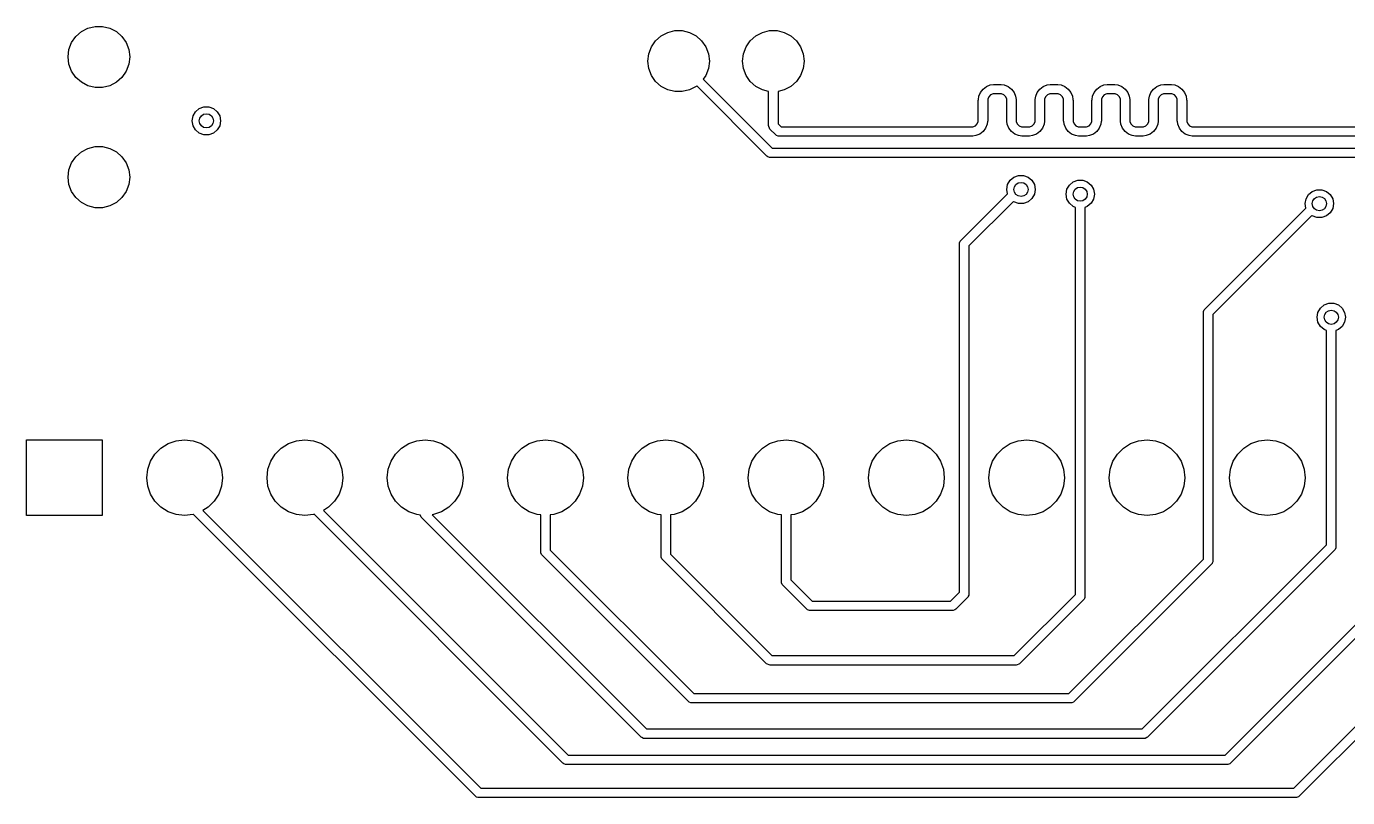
# Model space of a CAD drawing. Extents: x 0 to 530, y -238 to 0.
# Drawn here: x 280.81 to 308.7, y -168.76 to -152.46 of the extents above; entities that cross this region are included whole.
import ezdxf

# ---------------------------------------------------------------- set-up
doc = ezdxf.new("R2010")
doc.units = 0
doc.layers.add('BLACK', color=7, linetype='CONTINUOUS')

msp = doc.modelspace()

# ---------------------------------------------------------------- linework, layer by layer
at = {"layer": 'BLACK', "linetype": 'CONTINUOUS'}
for p, q in [((281.853468, -152.67897), (281.970758, -152.57506)), ((281.970758, -152.57506), (282.109507, -152.502239)), ((282.109507, -152.502239), (282.261651, -152.464739)), ((282.261651, -152.464739), (282.418349, -152.464739)), ((282.418349, -152.464739), (282.570493, -152.502239)), ((282.570493, -152.502239), (282.709242, -152.57506)), ((282.709242, -152.57506), (282.826532, -152.67897)), ((294.349507, -152.590639), (294.501651, -152.553139)), ((294.501651, -152.553139), (294.658349, -152.553139)), ((294.658349, -152.553139), (294.810493, -152.590639)), ((296.349507, -152.590639), (296.501651, -152.553139)), ((296.501651, -152.553139), (296.658349, -152.553139)), ((296.658349, -152.553139), (296.810493, -152.590639)), ((281.708888, -152.954445), (281.764454, -152.80793)), ((281.764454, -152.80793), (281.853468, -152.67897)), ((282.826532, -152.67897), (282.915546, -152.80793)), ((282.915546, -152.80793), (282.971112, -152.954445)), ((294.004454, -152.89633), (294.093468, -152.76737)), ((294.093468, -152.76737), (294.210758, -152.66346)), ((294.210758, -152.66346), (294.349507, -152.590639)), ((294.810493, -152.590639), (294.949242, -152.66346)), ((294.949242, -152.66346), (295.066532, -152.76737)), ((295.066532, -152.76737), (295.155546, -152.89633)), ((296.004454, -152.89633), (296.093468, -152.76737)), ((296.093468, -152.76737), (296.210758, -152.66346)), ((296.210758, -152.66346), (296.349507, -152.590639)), ((296.810493, -152.590639), (296.949242, -152.66346)), ((296.949242, -152.66346), (297.066532, -152.76737)), ((297.066532, -152.76737), (297.155546, -152.89633)), ((281.69, -153.11), (281.708888, -152.954445)), ((281.708888, -153.265555), (281.69, -153.11)), ((282.971112, -152.954445), (282.99, -153.11)), ((282.99, -153.11), (282.971112, -153.265555)), ((293.93, -153.1984), (293.948888, -153.042845)), ((293.948888, -153.042845), (294.004454, -152.89633)), ((295.155546, -152.89633), (295.211112, -153.042845)), ((295.211112, -153.042845), (295.23, -153.1984)), ((295.93, -153.1984), (295.948888, -153.042845)), ((295.948888, -153.042845), (296.004454, -152.89633)), ((297.155546, -152.89633), (297.211112, -153.042845)), ((297.211112, -153.042845), (297.23, -153.1984)), ((281.764454, -153.41207), (281.708888, -153.265555)), ((281.853468, -153.54103), (281.764454, -153.41207)), ((282.915546, -153.41207), (282.826532, -153.54103)), ((282.971112, -153.265555), (282.915546, -153.41207)), ((293.948888, -153.353955), (293.93, -153.1984)), ((294.004454, -153.50047), (293.948888, -153.353955)), ((295.211112, -153.353955), (295.155546, -153.50047)), ((295.23, -153.1984), (295.211112, -153.353955)), ((295.948888, -153.353955), (295.93, -153.1984)), ((296.004454, -153.50047), (295.948888, -153.353955)), ((297.211112, -153.353955), (297.155546, -153.50047)), ((297.23, -153.1984), (297.211112, -153.353955)), ((281.970758, -153.64494), (281.853468, -153.54103)), ((282.109507, -153.717761), (281.970758, -153.64494)), ((282.709242, -153.64494), (282.570493, -153.717761)), ((282.826532, -153.54103), (282.709242, -153.64494)), ((294.093468, -153.62943), (294.004454, -153.50047)), ((294.210758, -153.73334), (294.093468, -153.62943)), ((295.155546, -153.50047), (295.101619, -153.578597)), ((295.101619, -153.578597), (296.558022, -155.035)), ((296.093468, -153.62943), (296.004454, -153.50047)), ((296.210758, -153.73334), (296.093468, -153.62943)), ((297.066532, -153.62943), (296.949242, -153.73334)), ((297.155546, -153.50047), (297.066532, -153.62943)), ((301.077846, -153.735252), (301.159843, -153.701299)), ((301.159843, -153.701299), (301.225815, -153.69262)), ((301.225815, -153.69262), (301.228315, -153.691585)), ((301.228315, -153.691585), (301.247824, -153.689664)), ((301.247824, -153.689664), (301.367824, -153.689664)), ((301.367824, -153.689664), (301.367831, -153.689664)), ((301.367831, -153.689664), (301.367834, -153.689664)), ((301.367834, -153.689664), (301.367863, -153.689667)), ((301.367863, -153.689667), (301.387333, -153.691585)), ((301.387333, -153.691585), (301.389626, -153.692534)), ((301.389626, -153.692534), (301.455827, -153.701256)), ((301.455827, -153.701256), (301.537823, -153.735223)), ((302.277846, -153.735252), (302.359843, -153.701299)), ((302.359843, -153.701299), (302.425815, -153.69262)), ((302.425815, -153.69262), (302.428315, -153.691585)), ((302.428315, -153.691585), (302.447824, -153.689664)), ((302.447824, -153.689664), (302.567824, -153.689664)), ((302.567824, -153.689664), (302.567831, -153.689664)), ((302.567831, -153.689664), (302.567834, -153.689664)), ((302.567834, -153.689664), (302.567863, -153.689667)), ((302.567863, -153.689667), (302.587333, -153.691585)), ((302.587333, -153.691585), (302.589626, -153.692534)), ((302.589626, -153.692534), (302.655827, -153.701256)), ((302.655827, -153.701256), (302.737823, -153.735223)), ((303.477851, -153.735249), (303.559846, -153.701298)), ((303.559846, -153.701298), (303.625773, -153.692625)), ((303.625773, -153.692625), (303.628315, -153.691573)), ((303.628315, -153.691573), (303.647824, -153.689652)), ((303.647824, -153.689652), (303.767824, -153.689652)), ((303.767824, -153.689652), (303.767831, -153.689652)), ((303.767831, -153.689652), (303.767834, -153.689652)), ((303.767834, -153.689652), (303.767863, -153.689655)), ((303.767863, -153.689655), (303.787333, -153.691573)), ((303.787333, -153.691573), (303.789625, -153.692522)), ((303.789625, -153.692522), (303.855827, -153.701243)), ((303.855827, -153.701243), (303.937824, -153.73521)), ((304.677851, -153.735249), (304.759846, -153.701298)), ((304.759846, -153.701298), (304.825773, -153.692625)), ((304.825773, -153.692625), (304.828315, -153.691573)), ((304.828315, -153.691573), (304.847824, -153.689652)), ((304.847824, -153.689652), (304.967824, -153.689652)), ((304.967824, -153.689652), (304.967831, -153.689652)), ((304.967831, -153.689652), (304.967834, -153.689652)), ((304.967834, -153.689652), (304.967863, -153.689655)), ((304.967863, -153.689655), (304.987333, -153.691573)), ((304.987333, -153.691573), (304.989625, -153.692522)), ((304.989625, -153.692522), (305.055827, -153.701243)), ((305.055827, -153.701243), (305.137824, -153.73521)), ((282.261651, -153.755261), (282.109507, -153.717761)), ((282.418349, -153.755261), (282.261651, -153.755261)), ((282.570493, -153.717761), (282.418349, -153.755261)), ((294.349507, -153.806161), (294.210758, -153.73334)), ((294.501651, -153.843661), (294.349507, -153.806161)), ((294.658349, -153.843661), (294.501651, -153.843661)), ((294.810493, -153.806161), (294.658349, -153.843661)), ((294.949242, -153.73334), (294.810493, -153.806161)), ((294.962114, -153.721936), (294.949242, -153.73334)), ((296.445889, -155.205711), (294.962114, -153.721936)), ((296.349507, -153.806161), (296.210758, -153.73334)), ((296.48, -153.838324), (296.349507, -153.806161)), ((296.48, -154.562003), (296.48, -153.838324)), ((296.810493, -153.806161), (296.68, -153.838324)), ((296.68, -153.838324), (296.68, -154.520581)), ((296.949242, -153.73334), (296.810493, -153.806161)), ((300.910695, -154.007859), (300.919421, -153.941661)), ((300.919421, -153.941661), (300.953395, -153.859673)), ((300.953395, -153.859673), (301.007431, -153.789271)), ((301.007431, -153.789271), (301.077846, -153.735252)), ((301.129145, -153.950395), (301.107828, -154.001837)), ((301.168524, -153.911025), (301.129145, -153.950395)), ((301.219972, -153.889721), (301.168524, -153.911025)), ((301.247814, -153.889724), (301.219972, -153.889721)), ((301.247816, -153.889663), (301.247814, -153.889664)), ((301.247814, -153.889664), (301.247814, -153.889724)), ((301.247824, -153.889664), (301.247816, -153.889663)), ((301.367814, -153.889664), (301.247824, -153.889664)), ((301.395664, -153.889666), (301.367814, -153.889664)), ((301.447125, -153.910984), (301.395664, -153.889666)), ((301.486512, -153.95037), (301.447125, -153.910984)), ((301.507832, -154.001829), (301.486512, -153.95037)), ((301.537823, -153.735223), (301.608236, -153.789252)), ((301.608236, -153.789252), (301.662268, -153.859662)), ((301.662268, -153.859662), (301.69624, -153.941657)), ((301.69624, -153.941657), (301.70497, -154.007903)), ((302.110695, -154.007859), (302.119421, -153.941661)), ((302.119421, -153.941661), (302.153395, -153.859673)), ((302.153395, -153.859673), (302.207431, -153.789271)), ((302.207431, -153.789271), (302.277846, -153.735252)), ((302.329145, -153.950395), (302.307828, -154.001837)), ((302.368524, -153.911025), (302.329145, -153.950395)), ((302.419972, -153.889721), (302.368524, -153.911025)), ((302.447814, -153.889724), (302.419972, -153.889721)), ((302.447816, -153.889663), (302.447814, -153.889664)), ((302.447814, -153.889664), (302.447814, -153.889724)), ((302.447824, -153.889664), (302.447816, -153.889663)), ((302.567814, -153.889664), (302.447824, -153.889664)), ((302.595664, -153.889666), (302.567814, -153.889664)), ((302.647125, -153.910984), (302.595664, -153.889666)), ((302.686512, -153.95037), (302.647125, -153.910984)), ((302.707832, -154.001829), (302.686512, -153.95037)), ((302.737823, -153.735223), (302.808236, -153.789252)), ((302.808236, -153.789252), (302.862268, -153.859662)), ((302.862268, -153.859662), (302.89624, -153.941657)), ((302.89624, -153.941657), (302.90497, -154.007903)), ((303.310696, -154.007845), (303.319425, -153.941648)), ((303.319425, -153.941648), (303.3534, -153.859663)), ((303.3534, -153.859663), (303.407437, -153.789265)), ((303.407437, -153.789265), (303.477851, -153.735249)), ((303.529147, -153.950391), (303.50783, -154.001831)), ((303.568526, -153.911023), (303.529147, -153.950391)), ((303.619973, -153.889721), (303.568526, -153.911023)), ((303.647814, -153.889724), (303.619973, -153.889721)), ((303.647816, -153.889651), (303.647814, -153.889652)), ((303.647814, -153.889652), (303.647814, -153.889724)), ((303.647824, -153.889652), (303.647816, -153.889651)), ((303.767814, -153.889652), (303.647824, -153.889652)), ((303.795666, -153.889653), (303.767814, -153.889652)), ((303.84713, -153.910972), (303.795666, -153.889653)), ((303.88652, -153.950359), (303.84713, -153.910972)), ((303.907844, -154.00182), (303.88652, -153.950359)), ((303.937824, -153.73521), (304.008238, -153.789238)), ((304.008238, -153.789238), (304.062273, -153.859647)), ((304.062273, -153.859647), (304.096248, -153.94164)), ((304.096248, -153.94164), (304.104987, -154.007932)), ((304.510696, -154.007845), (304.519425, -153.941648)), ((304.519425, -153.941648), (304.5534, -153.859663)), ((304.5534, -153.859663), (304.607437, -153.789265)), ((304.607437, -153.789265), (304.677851, -153.735249)), ((304.729147, -153.950391), (304.70783, -154.001831)), ((304.768526, -153.911023), (304.729147, -153.950391)), ((304.819973, -153.889721), (304.768526, -153.911023)), ((304.847814, -153.889724), (304.819973, -153.889721)), ((304.847816, -153.889651), (304.847814, -153.889652)), ((304.847814, -153.889652), (304.847814, -153.889724)), ((304.847824, -153.889652), (304.847816, -153.889651)), ((304.967814, -153.889652), (304.847824, -153.889652)), ((304.995666, -153.889653), (304.967814, -153.889652)), ((305.04713, -153.910972), (304.995666, -153.889653)), ((305.08652, -153.950359), (305.04713, -153.910972)), ((305.107844, -154.00182), (305.08652, -153.950359)), ((305.137824, -153.73521), (305.208238, -153.789238)), ((305.208238, -153.789238), (305.262273, -153.859647)), ((305.262273, -153.859647), (305.296248, -153.94164)), ((305.296248, -153.94164), (305.304987, -154.007932)), ((284.380187, -154.267164), (284.46, -154.200192)), ((284.46, -154.200192), (284.557906, -154.164558)), ((284.557906, -154.164558), (284.662094, -154.164558)), ((284.662094, -154.164558), (284.76, -154.200192)), ((284.76, -154.200192), (284.839813, -154.267164)), ((300.907824, -154.029649), (300.907829, -154.029604)), ((300.907825, -154.029652), (300.907824, -154.029649)), ((300.907824, -154.029664), (300.907825, -154.029652)), ((300.907824, -154.445), (300.907824, -154.029664)), ((300.907829, -154.029604), (300.909745, -154.010155)), ((300.909745, -154.010155), (300.910695, -154.007859)), ((301.107828, -154.001837), (301.107824, -154.029664)), ((301.107824, -154.029664), (301.107824, -154.445)), ((301.507824, -154.029664), (301.507835, -154.029542)), ((301.507824, -154.445), (301.507824, -154.029664)), ((301.507835, -154.029542), (301.507832, -154.001829)), ((301.70497, -154.007903), (301.705903, -154.010155)), ((301.705903, -154.010155), (301.707782, -154.029244)), ((301.707782, -154.029244), (301.707836, -154.029649)), ((301.707824, -154.029649), (301.707823, -154.029652)), ((301.707823, -154.029652), (301.707824, -154.029664)), ((301.707836, -154.029649), (301.707824, -154.029649)), ((301.707824, -154.029664), (301.707824, -154.445)), ((302.107824, -154.029649), (302.107829, -154.029604)), ((302.107825, -154.029652), (302.107824, -154.029649)), ((302.107824, -154.029664), (302.107825, -154.029652)), ((302.107824, -154.445), (302.107824, -154.029664)), ((302.107829, -154.029604), (302.109745, -154.010155)), ((302.109745, -154.010155), (302.110695, -154.007859)), ((302.307828, -154.001837), (302.307824, -154.029664)), ((302.307824, -154.029664), (302.307824, -154.445)), ((302.707824, -154.029664), (302.707835, -154.029542)), ((302.707824, -154.445), (302.707824, -154.029664)), ((302.707835, -154.029542), (302.707832, -154.001829)), ((302.90497, -154.007903), (302.905903, -154.010155)), ((302.905903, -154.010155), (302.907782, -154.029244)), ((302.907782, -154.029244), (302.907836, -154.029649)), ((302.907824, -154.029649), (302.907823, -154.029652)), ((302.907823, -154.029652), (302.907824, -154.029664)), ((302.907836, -154.029649), (302.907824, -154.029649)), ((302.907824, -154.029664), (302.907824, -154.445)), ((303.307824, -154.029632), (303.307831, -154.029573)), ((303.307825, -154.029637), (303.307824, -154.029632)), ((303.307824, -154.029652), (303.307825, -154.029637)), ((303.307824, -154.445), (303.307824, -154.029652)), ((303.307831, -154.029573), (303.309745, -154.010143)), ((303.309745, -154.010143), (303.310696, -154.007845)), ((303.50783, -154.001831), (303.507824, -154.029649)), ((303.507824, -154.029649), (303.507824, -154.029652)), ((303.507824, -154.029652), (303.507824, -154.445)), ((303.907824, -154.029652), (303.907847, -154.029408)), ((303.907824, -154.445), (303.907824, -154.029652)), ((303.907847, -154.029408), (303.907844, -154.00182)), ((304.104987, -154.007932), (304.105903, -154.010143)), ((304.105903, -154.010143), (304.107745, -154.028853)), ((304.107745, -154.028853), (304.107848, -154.029632)), ((304.107824, -154.029632), (304.107822, -154.029637)), ((304.107822, -154.029637), (304.107824, -154.029652)), ((304.107848, -154.029632), (304.107824, -154.029632)), ((304.107824, -154.029652), (304.107824, -154.445)), ((304.507824, -154.029632), (304.507831, -154.029573)), ((304.507825, -154.029637), (304.507824, -154.029632)), ((304.507824, -154.029652), (304.507825, -154.029637)), ((304.507824, -154.445), (304.507824, -154.029652)), ((304.507831, -154.029573), (304.509745, -154.010143)), ((304.509745, -154.010143), (304.510696, -154.007845)), ((304.70783, -154.001831), (304.707824, -154.029649)), ((304.707824, -154.029649), (304.707824, -154.029652)), ((304.707824, -154.029652), (304.707824, -154.445)), ((305.107824, -154.029652), (305.107847, -154.029408)), ((305.107824, -154.445), (305.107824, -154.029652)), ((305.107847, -154.029408), (305.107844, -154.00182)), ((305.304987, -154.007932), (305.305903, -154.010143)), ((305.305903, -154.010143), (305.307745, -154.028853)), ((305.307745, -154.028853), (305.307848, -154.029632)), ((305.307824, -154.029632), (305.307822, -154.029637)), ((305.307822, -154.029637), (305.307824, -154.029652)), ((305.307848, -154.029632), (305.307824, -154.029632)), ((305.307824, -154.029652), (305.307824, -154.445)), ((284.31, -154.46), (284.328092, -154.357394)), ((284.328092, -154.562606), (284.31, -154.46)), ((284.328092, -154.357394), (284.380187, -154.267164)), ((284.839813, -154.267164), (284.891908, -154.357394)), ((284.891908, -154.357394), (284.91, -154.46)), ((284.91, -154.46), (284.891908, -154.562606)), ((296.68, -154.520581), (296.744419, -154.585)), ((300.847125, -154.563701), (300.886509, -154.524313)), ((300.886509, -154.524313), (300.907824, -154.472851)), ((300.907824, -154.472851), (300.907824, -154.445)), ((301.096239, -154.532999), (301.062275, -154.615002)), ((301.104954, -154.466799), (301.096239, -154.532999)), ((301.105903, -154.464509), (301.104954, -154.466799)), ((301.107824, -154.445), (301.105903, -154.464509)), ((301.507895, -154.445722), (301.5078, -154.445)), ((301.5078, -154.445), (301.507824, -154.445)), ((301.509745, -154.464509), (301.507895, -154.445722)), ((301.510659, -154.466716), (301.509745, -154.464509)), ((301.519387, -154.533004), (301.510659, -154.466716)), ((301.553357, -154.61501), (301.519387, -154.533004)), ((301.707824, -154.445), (301.7078, -154.445243)), ((301.7078, -154.445243), (301.7078, -154.47285)), ((301.7078, -154.47285), (301.729117, -154.524308)), ((301.729117, -154.524308), (301.768504, -154.563691)), ((302.047125, -154.563701), (302.086509, -154.524313)), ((302.086509, -154.524313), (302.107824, -154.472851)), ((302.107824, -154.472851), (302.107824, -154.445)), ((302.296239, -154.532999), (302.262275, -154.615002)), ((302.304954, -154.466799), (302.296239, -154.532999)), ((302.305903, -154.464509), (302.304954, -154.466799)), ((302.307824, -154.445), (302.305903, -154.464509)), ((302.707895, -154.445722), (302.7078, -154.445)), ((302.7078, -154.445), (302.707824, -154.445)), ((302.709745, -154.464509), (302.707895, -154.445722)), ((302.710659, -154.466716), (302.709745, -154.464509)), ((302.719387, -154.533004), (302.710659, -154.466716)), ((302.753357, -154.61501), (302.719387, -154.533004)), ((302.907824, -154.445), (302.9078, -154.445243)), ((302.9078, -154.445243), (302.9078, -154.47285)), ((302.9078, -154.47285), (302.929117, -154.524308)), ((302.929117, -154.524308), (302.968504, -154.563691)), ((303.247125, -154.563701), (303.286509, -154.524313)), ((303.286509, -154.524313), (303.307824, -154.472851)), ((303.307824, -154.472851), (303.307824, -154.445)), ((303.496239, -154.532999), (303.462275, -154.615002)), ((303.504954, -154.466799), (303.496239, -154.532999)), ((303.505903, -154.464509), (303.504954, -154.466799)), ((303.507824, -154.445), (303.505903, -154.464509)), ((303.907895, -154.445722), (303.9078, -154.445)), ((303.9078, -154.445), (303.907824, -154.445)), ((303.909745, -154.464509), (303.907895, -154.445722)), ((303.910659, -154.466716), (303.909745, -154.464509)), ((303.919387, -154.533004), (303.910659, -154.466716)), ((303.953357, -154.61501), (303.919387, -154.533004)), ((304.107824, -154.445), (304.1078, -154.445243)), ((304.1078, -154.445243), (304.1078, -154.47285)), ((304.1078, -154.47285), (304.129117, -154.524308)), ((304.129117, -154.524308), (304.168504, -154.563691)), ((304.447125, -154.563701), (304.486509, -154.524313)), ((304.486509, -154.524313), (304.507824, -154.472851)), ((304.507824, -154.472851), (304.507824, -154.445)), ((304.696239, -154.532999), (304.662275, -154.615002)), ((304.704954, -154.466799), (304.696239, -154.532999)), ((304.705903, -154.464509), (304.704954, -154.466799)), ((304.707824, -154.445), (304.705903, -154.464509)), ((305.107895, -154.445722), (305.1078, -154.445)), ((305.1078, -154.445), (305.107824, -154.445)), ((305.109745, -154.464509), (305.107895, -154.445722)), ((305.110659, -154.466716), (305.109745, -154.464509)), ((305.119387, -154.533004), (305.110659, -154.466716)), ((305.153357, -154.61501), (305.119387, -154.533004)), ((305.307824, -154.445), (305.3078, -154.445243)), ((305.3078, -154.445243), (305.3078, -154.47285)), ((305.3078, -154.47285), (305.329117, -154.524308)), ((305.329117, -154.524308), (305.368504, -154.563691)), ((284.380187, -154.652836), (284.328092, -154.562606)), ((284.46, -154.719808), (284.380187, -154.652836)), ((284.557906, -154.755442), (284.46, -154.719808)), ((284.662094, -154.755442), (284.557906, -154.755442)), ((284.76, -154.719808), (284.662094, -154.755442)), ((284.839813, -154.652836), (284.76, -154.719808)), ((284.891908, -154.562606), (284.839813, -154.652836)), ((296.481921, -154.581512), (296.48, -154.562003)), ((296.496853, -154.61756), (296.481921, -154.581512)), ((296.509289, -154.632714), (296.496853, -154.61756)), ((296.632286, -154.755711), (296.509289, -154.632714)), ((296.64744, -154.768147), (296.632286, -154.755711)), ((296.683488, -154.783079), (296.64744, -154.768147)), ((296.702997, -154.785), (296.683488, -154.783079)), ((300.767824, -154.785), (296.702997, -154.785)), ((296.744419, -154.585), (300.767824, -154.585)), ((300.767824, -154.585), (300.768067, -154.585023)), ((300.767831, -154.784999), (300.767824, -154.785)), ((300.767834, -154.785), (300.767831, -154.784999)), ((300.768584, -154.784925), (300.767834, -154.785024)), ((300.767834, -154.785024), (300.767834, -154.785)), ((300.768067, -154.585023), (300.795665, -154.585021)), ((300.787333, -154.783079), (300.768584, -154.784925)), ((300.789541, -154.782164), (300.787333, -154.783079)), ((300.855832, -154.773431), (300.789541, -154.782164)), ((300.795665, -154.585021), (300.847125, -154.563701)), ((300.937832, -154.739458), (300.855832, -154.773431)), ((301.008245, -154.685421), (300.937832, -154.739458)), ((301.062275, -154.615002), (301.008245, -154.685421)), ((301.607396, -154.685428), (301.553357, -154.61501)), ((301.67782, -154.73946), (301.607396, -154.685428)), ((301.759829, -154.773422), (301.67782, -154.73946)), ((301.826026, -154.78213), (301.759829, -154.773422)), ((301.768504, -154.563691), (301.819964, -154.585003)), ((301.819964, -154.585003), (301.847814, -154.585)), ((301.828315, -154.783079), (301.826026, -154.78213)), ((301.847824, -154.785), (301.828315, -154.783079)), ((301.847814, -154.585), (301.847816, -154.585)), ((301.847816, -154.585), (301.847824, -154.585)), ((301.847824, -154.585), (301.967824, -154.585)), ((301.847834, -154.785), (301.847824, -154.785)), ((301.967824, -154.785), (301.847834, -154.785)), ((301.967824, -154.585), (301.968067, -154.585023)), ((301.967831, -154.784999), (301.967824, -154.785)), ((301.967834, -154.785), (301.967831, -154.784999)), ((301.968584, -154.784925), (301.967834, -154.785024)), ((301.967834, -154.785024), (301.967834, -154.785)), ((301.968067, -154.585023), (301.995665, -154.585021)), ((301.987333, -154.783079), (301.968584, -154.784925)), ((301.989541, -154.782164), (301.987333, -154.783079)), ((302.055832, -154.773431), (301.989541, -154.782164)), ((301.995665, -154.585021), (302.047125, -154.563701)), ((302.137832, -154.739458), (302.055832, -154.773431)), ((302.208245, -154.685421), (302.137832, -154.739458)), ((302.262275, -154.615002), (302.208245, -154.685421)), ((302.807396, -154.685428), (302.753357, -154.61501)), ((302.87782, -154.73946), (302.807396, -154.685428)), ((302.959829, -154.773422), (302.87782, -154.73946)), ((303.026026, -154.78213), (302.959829, -154.773422)), ((302.968504, -154.563691), (303.019964, -154.585003)), ((303.019964, -154.585003), (303.047814, -154.585)), ((303.028315, -154.783079), (303.026026, -154.78213)), ((303.047824, -154.785), (303.028315, -154.783079)), ((303.047814, -154.585), (303.047816, -154.585)), ((303.047816, -154.585), (303.047824, -154.585)), ((303.047824, -154.585), (303.167824, -154.585)), ((303.047834, -154.785), (303.047824, -154.785)), ((303.167824, -154.785), (303.047834, -154.785)), ((303.167824, -154.585), (303.168067, -154.585023)), ((303.167831, -154.784999), (303.167824, -154.785)), ((303.167834, -154.785), (303.167831, -154.784999)), ((303.168584, -154.784925), (303.167834, -154.785024)), ((303.167834, -154.785024), (303.167834, -154.785)), ((303.168067, -154.585023), (303.195665, -154.585021)), ((303.187333, -154.783079), (303.168584, -154.784925)), ((303.189541, -154.782164), (303.187333, -154.783079)), ((303.255832, -154.773431), (303.189541, -154.782164)), ((303.195665, -154.585021), (303.247125, -154.563701)), ((303.337832, -154.739458), (303.255832, -154.773431)), ((303.408245, -154.685421), (303.337832, -154.739458)), ((303.462275, -154.615002), (303.408245, -154.685421)), ((304.007396, -154.685428), (303.953357, -154.61501)), ((304.07782, -154.73946), (304.007396, -154.685428)), ((304.159829, -154.773422), (304.07782, -154.73946)), ((304.226026, -154.78213), (304.159829, -154.773422)), ((304.168504, -154.563691), (304.219964, -154.585003)), ((304.219964, -154.585003), (304.247814, -154.585)), ((304.228315, -154.783079), (304.226026, -154.78213)), ((304.247824, -154.785), (304.228315, -154.783079)), ((304.247814, -154.585), (304.247816, -154.585)), ((304.247816, -154.585), (304.247824, -154.585)), ((304.247824, -154.585), (304.367824, -154.585)), ((304.247834, -154.785), (304.247824, -154.785)), ((304.367824, -154.785), (304.247834, -154.785)), ((304.367824, -154.585), (304.368067, -154.585023)), ((304.367831, -154.784999), (304.367824, -154.785)), ((304.367834, -154.785), (304.367831, -154.784999)), ((304.368584, -154.784925), (304.367834, -154.785024)), ((304.367834, -154.785024), (304.367834, -154.785)), ((304.368067, -154.585023), (304.395665, -154.585021)), ((304.387333, -154.783079), (304.368584, -154.784925)), ((304.389541, -154.782164), (304.387333, -154.783079)), ((304.455832, -154.773431), (304.389541, -154.782164)), ((304.395665, -154.585021), (304.447125, -154.563701)), ((304.537832, -154.739458), (304.455832, -154.773431)), ((304.608245, -154.685421), (304.537832, -154.739458)), ((304.662275, -154.615002), (304.608245, -154.685421)), ((305.207396, -154.685428), (305.153357, -154.61501)), ((305.27782, -154.73946), (305.207396, -154.685428)), ((305.359829, -154.773422), (305.27782, -154.73946)), ((305.426026, -154.78213), (305.359829, -154.773422)), ((305.368504, -154.563691), (305.419964, -154.585003)), ((305.419964, -154.585003), (305.447814, -154.585)), ((305.428315, -154.783079), (305.426026, -154.78213)), ((305.447824, -154.785), (305.428315, -154.783079)), ((305.447814, -154.585), (305.447816, -154.585)), ((305.447816, -154.585), (305.447824, -154.585)), ((305.447824, -154.585), (305.567824, -154.585)), ((305.447834, -154.785), (305.447824, -154.785)), ((305.567824, -154.785), (305.447834, -154.785)), ((305.567824, -154.585), (309.470229, -154.585)), ((309.470229, -154.785), (305.567824, -154.785)), ((281.970758, -155.11506), (282.109507, -155.042239)), ((282.109507, -155.042239), (282.261651, -155.004739)), ((282.261651, -155.004739), (282.418349, -155.004739)), ((282.418349, -155.004739), (282.570493, -155.042239)), ((282.570493, -155.042239), (282.709242, -155.11506)), ((296.558022, -155.035), (357.611778, -155.035)), ((281.708888, -155.494445), (281.764454, -155.34793)), ((281.764454, -155.34793), (281.853468, -155.21897)), ((281.853468, -155.21897), (281.970758, -155.11506)), ((282.709242, -155.11506), (282.826532, -155.21897)), ((282.826532, -155.21897), (282.915546, -155.34793)), ((282.915546, -155.34793), (282.971112, -155.494445)), ((296.461043, -155.218147), (296.445889, -155.205711)), ((296.497091, -155.233079), (296.461043, -155.218147)), ((296.5166, -155.235), (296.497091, -155.233079)), ((357.6532, -155.235), (296.5166, -155.235)), ((281.69, -155.65), (281.708888, -155.494445)), ((281.708888, -155.805555), (281.69, -155.65)), ((282.971112, -155.494445), (282.99, -155.65)), ((282.99, -155.65), (282.971112, -155.805555)), ((301.580187, -155.717164), (301.66, -155.650192)), ((301.66, -155.650192), (301.757906, -155.614558)), ((301.757906, -155.614558), (301.862094, -155.614558)), ((301.862094, -155.614558), (301.96, -155.650192)), ((301.96, -155.650192), (302.039813, -155.717164)), ((281.764454, -155.95207), (281.708888, -155.805555)), ((282.971112, -155.805555), (282.915546, -155.95207)), ((301.51, -155.91), (301.528092, -155.807394)), ((301.526275, -156.002302), (301.51, -155.91)), ((301.528092, -155.807394), (301.580187, -155.717164)), ((302.039813, -155.717164), (302.091908, -155.807394)), ((302.091908, -155.807394), (302.11, -155.91)), ((302.11, -155.91), (302.091908, -156.012606)), ((302.76, -156.01), (302.778092, -155.907394)), ((302.778092, -155.907394), (302.830187, -155.817164)), ((302.830187, -155.817164), (302.91, -155.750192)), ((302.91, -155.750192), (303.007906, -155.714558)), ((303.007906, -155.714558), (303.112094, -155.714558)), ((303.112094, -155.714558), (303.21, -155.750192)), ((303.21, -155.750192), (303.289813, -155.817164)), ((303.289813, -155.817164), (303.341908, -155.907394)), ((303.341908, -155.907394), (303.36, -156.01)), ((307.96, -155.950192), (308.057906, -155.914558)), ((308.057906, -155.914558), (308.162094, -155.914558)), ((308.162094, -155.914558), (308.26, -155.950192)), ((281.853468, -156.08103), (281.764454, -155.95207)), ((281.970758, -156.18494), (281.853468, -156.08103)), ((282.109507, -156.257761), (281.970758, -156.18494)), ((282.709242, -156.18494), (282.570493, -156.257761)), ((282.826532, -156.08103), (282.709242, -156.18494)), ((282.915546, -155.95207), (282.826532, -156.08103)), ((300.539289, -156.989289), (301.526275, -156.002302)), ((301.650002, -156.161419), (300.71, -157.101422)), ((301.66, -156.169808), (301.650002, -156.161419)), ((301.757906, -156.205442), (301.66, -156.169808)), ((301.862094, -156.205442), (301.757906, -156.205442)), ((301.96, -156.169808), (301.862094, -156.205442)), ((302.039813, -156.102836), (301.96, -156.169808)), ((302.091908, -156.012606), (302.039813, -156.102836)), ((302.778092, -156.112606), (302.76, -156.01)), ((302.830187, -156.202836), (302.778092, -156.112606)), ((302.91, -156.269808), (302.830187, -156.202836)), ((303.289813, -156.202836), (303.21, -156.269808)), ((303.341908, -156.112606), (303.289813, -156.202836)), ((303.36, -156.01), (303.341908, -156.112606)), ((307.81, -156.21), (307.828092, -156.107394)), ((307.826275, -156.302302), (307.81, -156.21)), ((307.828092, -156.107394), (307.880187, -156.017164)), ((307.880187, -156.017164), (307.96, -155.950192)), ((308.26, -155.950192), (308.339813, -156.017164)), ((308.339813, -156.017164), (308.391908, -156.107394)), ((308.391908, -156.107394), (308.41, -156.21)), ((308.41, -156.21), (308.391908, -156.312606)), ((282.261651, -156.295261), (282.109507, -156.257761)), ((282.418349, -156.295261), (282.261651, -156.295261)), ((282.570493, -156.257761), (282.418349, -156.295261)), ((302.96, -156.288006), (302.91, -156.269808)), ((302.96, -164.468578), (302.96, -156.288006)), ((303.21, -156.269808), (303.16, -156.288006)), ((303.16, -156.288006), (303.16, -164.51)), ((305.689289, -158.439289), (307.826275, -156.302302)), ((307.950002, -156.461419), (305.86, -158.551422)), ((307.96, -156.469808), (307.950002, -156.461419)), ((308.057906, -156.505442), (307.96, -156.469808)), ((308.26, -156.469808), (308.162094, -156.505442)), ((308.339813, -156.402836), (308.26, -156.469808)), ((308.391908, -156.312606), (308.339813, -156.402836)), ((308.162094, -156.505442), (308.057906, -156.505442)), ((300.51, -157.06), (300.511921, -157.040491)), ((300.511921, -157.040491), (300.526853, -157.004443)), ((300.526853, -157.004443), (300.539289, -156.989289)), ((300.51, -164.418578), (300.51, -157.06)), ((300.71, -157.101422), (300.71, -164.46)), ((305.676853, -158.454443), (305.689289, -158.439289)), ((308.078092, -158.507394), (308.130187, -158.417164)), ((308.130187, -158.417164), (308.21, -158.350192)), ((308.21, -158.350192), (308.307906, -158.314558)), ((308.307906, -158.314558), (308.412094, -158.314558)), ((308.412094, -158.314558), (308.51, -158.350192)), ((308.51, -158.350192), (308.589813, -158.417164)), ((308.589813, -158.417164), (308.641908, -158.507394)), ((305.66, -158.51), (305.661921, -158.490491)), ((305.66, -163.718578), (305.66, -158.51)), ((305.661921, -158.490491), (305.676853, -158.454443)), ((305.86, -158.551422), (305.86, -163.76)), ((308.06, -158.61), (308.078092, -158.507394)), ((308.078092, -158.712606), (308.06, -158.61)), ((308.130187, -158.802836), (308.078092, -158.712606)), ((308.641908, -158.712606), (308.589813, -158.802836)), ((308.641908, -158.507394), (308.66, -158.61)), ((308.66, -158.61), (308.641908, -158.712606)), ((308.21, -158.869808), (308.130187, -158.802836)), ((308.26, -158.888006), (308.21, -158.869808)), ((308.26, -163.418578), (308.26, -158.888006)), ((308.51, -158.869808), (308.46, -158.888006)), ((308.46, -158.888006), (308.46, -163.46)), ((308.589813, -158.802836), (308.51, -158.869808)), ((280.81, -162.8), (280.81, -161.2)), ((280.81, -161.2), (282.41, -161.2)), ((282.41, -161.2), (282.41, -162.8)), ((283.802893, -161.279225), (283.971983, -161.220058)), ((283.971983, -161.220058), (284.15, -161.2)), ((284.15, -161.2), (284.328017, -161.220058)), ((284.328017, -161.220058), (284.497107, -161.279225)), ((286.342893, -161.279225), (286.511983, -161.220058)), ((286.511983, -161.220058), (286.69, -161.2)), ((286.69, -161.2), (286.868017, -161.220058)), ((286.868017, -161.220058), (287.037107, -161.279225)), ((288.882893, -161.279225), (289.051983, -161.220058)), ((289.051983, -161.220058), (289.23, -161.2)), ((289.23, -161.2), (289.408017, -161.220058)), ((289.408017, -161.220058), (289.577107, -161.279225)), ((291.422893, -161.279225), (291.591983, -161.220058)), ((291.591983, -161.220058), (291.77, -161.2)), ((291.77, -161.2), (291.948017, -161.220058)), ((291.948017, -161.220058), (292.117107, -161.279225)), ((293.962893, -161.279225), (294.131983, -161.220058)), ((294.131983, -161.220058), (294.31, -161.2)), ((294.31, -161.2), (294.488017, -161.220058)), ((294.488017, -161.220058), (294.657107, -161.279225)), ((296.502893, -161.279225), (296.671983, -161.220058)), ((296.671983, -161.220058), (296.85, -161.2)), ((296.85, -161.2), (297.028017, -161.220058)), ((297.028017, -161.220058), (297.197107, -161.279225)), ((299.042893, -161.279225), (299.211983, -161.220058)), ((299.211983, -161.220058), (299.39, -161.2)), ((299.39, -161.2), (299.568017, -161.220058)), ((299.568017, -161.220058), (299.737107, -161.279225)), ((301.582893, -161.279225), (301.751983, -161.220058)), ((301.751983, -161.220058), (301.93, -161.2)), ((301.93, -161.2), (302.108017, -161.220058)), ((302.108017, -161.220058), (302.277107, -161.279225)), ((304.122893, -161.279225), (304.291983, -161.220058)), ((304.291983, -161.220058), (304.47, -161.2)), ((304.47, -161.2), (304.648017, -161.220058)), ((304.648017, -161.220058), (304.817107, -161.279225)), ((306.662893, -161.279225), (306.831983, -161.220058)), ((306.831983, -161.220058), (307.01, -161.2)), ((307.01, -161.2), (307.188017, -161.220058)), ((307.188017, -161.220058), (307.357107, -161.279225)), ((283.429225, -161.652893), (283.524535, -161.501208)), ((283.524535, -161.501208), (283.651208, -161.374535)), ((283.651208, -161.374535), (283.802893, -161.279225)), ((284.497107, -161.279225), (284.648792, -161.374535)), ((284.648792, -161.374535), (284.775465, -161.501208)), ((284.775465, -161.501208), (284.870775, -161.652893)), ((285.969225, -161.652893), (286.064535, -161.501208)), ((286.064535, -161.501208), (286.191208, -161.374535)), ((286.191208, -161.374535), (286.342893, -161.279225)), ((287.037107, -161.279225), (287.188792, -161.374535)), ((287.188792, -161.374535), (287.315465, -161.501208)), ((287.315465, -161.501208), (287.410775, -161.652893)), ((288.509225, -161.652893), (288.604535, -161.501208)), ((288.604535, -161.501208), (288.731208, -161.374535)), ((288.731208, -161.374535), (288.882893, -161.279225)), ((289.577107, -161.279225), (289.728792, -161.374535)), ((289.728792, -161.374535), (289.855465, -161.501208)), ((289.855465, -161.501208), (289.950775, -161.652893)), ((291.049225, -161.652893), (291.144535, -161.501208)), ((291.144535, -161.501208), (291.271208, -161.374535)), ((291.271208, -161.374535), (291.422893, -161.279225)), ((292.117107, -161.279225), (292.268792, -161.374535)), ((292.268792, -161.374535), (292.395465, -161.501208)), ((292.395465, -161.501208), (292.490775, -161.652893)), ((293.589225, -161.652893), (293.684535, -161.501208)), ((293.684535, -161.501208), (293.811208, -161.374535)), ((293.811208, -161.374535), (293.962893, -161.279225)), ((294.657107, -161.279225), (294.808792, -161.374535)), ((294.808792, -161.374535), (294.935465, -161.501208)), ((294.935465, -161.501208), (295.030775, -161.652893)), ((296.129225, -161.652893), (296.224535, -161.501208)), ((296.224535, -161.501208), (296.351208, -161.374535)), ((296.351208, -161.374535), (296.502893, -161.279225)), ((297.197107, -161.279225), (297.348792, -161.374535)), ((297.348792, -161.374535), (297.475465, -161.501208)), ((297.475465, -161.501208), (297.570775, -161.652893)), ((298.669225, -161.652893), (298.764535, -161.501208)), ((298.764535, -161.501208), (298.891208, -161.374535)), ((298.891208, -161.374535), (299.042893, -161.279225)), ((299.737107, -161.279225), (299.888792, -161.374535)), ((299.888792, -161.374535), (300.015465, -161.501208)), ((300.015465, -161.501208), (300.110775, -161.652893)), ((301.209225, -161.652893), (301.304535, -161.501208)), ((301.304535, -161.501208), (301.431208, -161.374535)), ((301.431208, -161.374535), (301.582893, -161.279225)), ((302.277107, -161.279225), (302.428792, -161.374535)), ((302.428792, -161.374535), (302.555465, -161.501208)), ((302.555465, -161.501208), (302.650775, -161.652893)), ((303.749225, -161.652893), (303.844535, -161.501208)), ((303.844535, -161.501208), (303.971208, -161.374535)), ((303.971208, -161.374535), (304.122893, -161.279225)), ((304.817107, -161.279225), (304.968792, -161.374535)), ((304.968792, -161.374535), (305.095465, -161.501208)), ((305.095465, -161.501208), (305.190775, -161.652893)), ((306.289225, -161.652893), (306.384535, -161.501208)), ((306.384535, -161.501208), (306.511208, -161.374535)), ((306.511208, -161.374535), (306.662893, -161.279225)), ((307.357107, -161.279225), (307.508792, -161.374535)), ((307.508792, -161.374535), (307.635465, -161.501208)), ((307.635465, -161.501208), (307.730775, -161.652893)), ((283.370058, -161.821983), (283.429225, -161.652893)), ((284.870775, -161.652893), (284.929942, -161.821983)), ((285.910058, -161.821983), (285.969225, -161.652893)), ((287.410775, -161.652893), (287.469942, -161.821983)), ((288.450058, -161.821983), (288.509225, -161.652893)), ((289.950775, -161.652893), (290.009942, -161.821983)), ((290.990058, -161.821983), (291.049225, -161.652893)), ((292.490775, -161.652893), (292.549942, -161.821983)), ((293.530058, -161.821983), (293.589225, -161.652893)), ((295.030775, -161.652893), (295.089942, -161.821983)), ((296.070058, -161.821983), (296.129225, -161.652893)), ((297.570775, -161.652893), (297.629942, -161.821983)), ((298.610058, -161.821983), (298.669225, -161.652893)), ((300.110775, -161.652893), (300.169942, -161.821983)), ((301.150058, -161.821983), (301.209225, -161.652893)), ((302.650775, -161.652893), (302.709942, -161.821983)), ((303.690058, -161.821983), (303.749225, -161.652893)), ((305.190775, -161.652893), (305.249942, -161.821983)), ((306.230058, -161.821983), (306.289225, -161.652893)), ((307.730775, -161.652893), (307.789942, -161.821983)), ((283.35, -162), (283.370058, -161.821983)), ((283.370058, -162.178017), (283.35, -162)), ((284.929942, -161.821983), (284.95, -162)), ((284.95, -162), (284.929942, -162.178017)), ((285.89, -162), (285.910058, -161.821983)), ((285.910058, -162.178017), (285.89, -162)), ((287.469942, -161.821983), (287.49, -162)), ((287.49, -162), (287.469942, -162.178017)), ((288.43, -162), (288.450058, -161.821983)), ((288.450058, -162.178017), (288.43, -162)), ((290.009942, -161.821983), (290.03, -162)), ((290.03, -162), (290.009942, -162.178017)), ((290.97, -162), (290.990058, -161.821983)), ((290.990058, -162.178017), (290.97, -162)), ((292.549942, -161.821983), (292.57, -162)), ((292.57, -162), (292.549942, -162.178017)), ((293.51, -162), (293.530058, -161.821983)), ((293.530058, -162.178017), (293.51, -162)), ((295.089942, -161.821983), (295.11, -162)), ((295.11, -162), (295.089942, -162.178017)), ((296.05, -162), (296.070058, -161.821983)), ((296.070058, -162.178017), (296.05, -162)), ((297.629942, -161.821983), (297.65, -162)), ((297.65, -162), (297.629942, -162.178017)), ((298.59, -162), (298.610058, -161.821983)), ((298.610058, -162.178017), (298.59, -162)), ((300.169942, -161.821983), (300.19, -162)), ((300.19, -162), (300.169942, -162.178017)), ((301.13, -162), (301.150058, -161.821983)), ((301.150058, -162.178017), (301.13, -162)), ((302.709942, -161.821983), (302.73, -162)), ((302.73, -162), (302.709942, -162.178017)), ((303.67, -162), (303.690058, -161.821983)), ((303.690058, -162.178017), (303.67, -162)), ((305.249942, -161.821983), (305.27, -162)), ((305.27, -162), (305.249942, -162.178017)), ((306.21, -162), (306.230058, -161.821983)), ((306.230058, -162.178017), (306.21, -162)), ((307.789942, -161.821983), (307.81, -162)), ((307.81, -162), (307.789942, -162.178017)), ((283.429225, -162.347107), (283.370058, -162.178017)), ((283.524535, -162.498792), (283.429225, -162.347107)), ((284.870775, -162.347107), (284.775465, -162.498792)), ((284.929942, -162.178017), (284.870775, -162.347107)), ((285.969225, -162.347107), (285.910058, -162.178017)), ((286.064535, -162.498792), (285.969225, -162.347107)), ((287.410775, -162.347107), (287.315465, -162.498792)), ((287.469942, -162.178017), (287.410775, -162.347107)), ((288.509225, -162.347107), (288.450058, -162.178017)), ((288.604535, -162.498792), (288.509225, -162.347107)), ((289.950775, -162.347107), (289.855465, -162.498792)), ((290.009942, -162.178017), (289.950775, -162.347107)), ((291.049225, -162.347107), (290.990058, -162.178017)), ((291.144535, -162.498792), (291.049225, -162.347107)), ((292.490775, -162.347107), (292.395465, -162.498792)), ((292.549942, -162.178017), (292.490775, -162.347107)), ((293.589225, -162.347107), (293.530058, -162.178017)), ((293.684535, -162.498792), (293.589225, -162.347107)), ((295.030775, -162.347107), (294.935465, -162.498792)), ((295.089942, -162.178017), (295.030775, -162.347107)), ((296.129225, -162.347107), (296.070058, -162.178017)), ((296.224535, -162.498792), (296.129225, -162.347107)), ((297.570775, -162.347107), (297.475465, -162.498792)), ((297.629942, -162.178017), (297.570775, -162.347107)), ((298.669225, -162.347107), (298.610058, -162.178017)), ((298.764535, -162.498792), (298.669225, -162.347107)), ((300.110775, -162.347107), (300.015465, -162.498792)), ((300.169942, -162.178017), (300.110775, -162.347107)), ((301.209225, -162.347107), (301.150058, -162.178017)), ((301.304535, -162.498792), (301.209225, -162.347107)), ((302.650775, -162.347107), (302.555465, -162.498792)), ((302.709942, -162.178017), (302.650775, -162.347107)), ((303.749225, -162.347107), (303.690058, -162.178017)), ((303.844535, -162.498792), (303.749225, -162.347107)), ((305.190775, -162.347107), (305.095465, -162.498792)), ((305.249942, -162.178017), (305.190775, -162.347107)), ((306.289225, -162.347107), (306.230058, -162.178017)), ((306.384535, -162.498792), (306.289225, -162.347107)), ((307.730775, -162.347107), (307.635465, -162.498792)), ((307.789942, -162.178017), (307.730775, -162.347107)), ((283.651208, -162.625465), (283.524535, -162.498792)), ((283.802893, -162.720775), (283.651208, -162.625465)), ((284.648792, -162.625465), (284.53708, -162.695658)), ((284.775465, -162.498792), (284.648792, -162.625465)), ((286.191208, -162.625465), (286.064535, -162.498792)), ((286.342893, -162.720775), (286.191208, -162.625465)), ((287.188792, -162.625465), (287.083221, -162.691799)), ((287.315465, -162.498792), (287.188792, -162.625465)), ((288.731208, -162.625465), (288.604535, -162.498792)), ((288.882893, -162.720775), (288.731208, -162.625465)), ((289.728792, -162.625465), (289.577107, -162.720775)), ((289.855465, -162.498792), (289.728792, -162.625465)), ((291.271208, -162.625465), (291.144535, -162.498792)), ((291.422893, -162.720775), (291.271208, -162.625465)), ((292.268792, -162.625465), (292.117107, -162.720775)), ((292.395465, -162.498792), (292.268792, -162.625465)), ((293.811208, -162.625465), (293.684535, -162.498792)), ((293.962893, -162.720775), (293.811208, -162.625465)), ((294.808792, -162.625465), (294.657107, -162.720775)), ((294.935465, -162.498792), (294.808792, -162.625465)), ((296.351208, -162.625465), (296.224535, -162.498792)), ((296.502893, -162.720775), (296.351208, -162.625465)), ((297.348792, -162.625465), (297.197107, -162.720775)), ((297.475465, -162.498792), (297.348792, -162.625465)), ((298.891208, -162.625465), (298.764535, -162.498792)), ((299.042893, -162.720775), (298.891208, -162.625465)), ((299.888792, -162.625465), (299.737107, -162.720775)), ((300.015465, -162.498792), (299.888792, -162.625465)), ((301.431208, -162.625465), (301.304535, -162.498792)), ((301.582893, -162.720775), (301.431208, -162.625465)), ((302.428792, -162.625465), (302.277107, -162.720775)), ((302.555465, -162.498792), (302.428792, -162.625465)), ((303.971208, -162.625465), (303.844535, -162.498792)), ((304.122893, -162.720775), (303.971208, -162.625465)), ((304.968792, -162.625465), (304.817107, -162.720775)), ((305.095465, -162.498792), (304.968792, -162.625465)), ((306.511208, -162.625465), (306.384535, -162.498792)), ((306.662893, -162.720775), (306.511208, -162.625465)), ((307.508792, -162.625465), (307.357107, -162.720775)), ((307.635465, -162.498792), (307.508792, -162.625465)), ((282.41, -162.8), (280.81, -162.8)), ((283.971983, -162.779942), (283.802893, -162.720775)), ((284.15, -162.8), (283.971983, -162.779942)), ((284.328017, -162.779942), (284.15, -162.8)), ((284.335797, -162.777219), (284.328017, -162.779942)), ((290.289289, -168.73071), (284.335797, -162.777219)), ((284.53708, -162.695658), (290.401421, -168.56)), ((286.511983, -162.779942), (286.342893, -162.720775)), ((286.69, -162.8), (286.511983, -162.779942)), ((286.868017, -162.779942), (286.69, -162.8)), ((286.883205, -162.774627), (286.868017, -162.779942)), ((292.139289, -168.030711), (286.883205, -162.774627)), ((287.083221, -162.691799), (292.251422, -167.86)), ((289.051983, -162.779942), (288.882893, -162.720775)), ((289.130869, -162.78883), (289.051983, -162.779942)), ((289.131921, -162.799509), (289.130869, -162.78883)), ((289.146853, -162.835557), (289.131921, -162.799509)), ((289.159289, -162.850711), (289.146853, -162.835557)), ((293.789289, -167.480711), (289.159289, -162.850711)), ((289.408017, -162.779942), (289.375075, -162.783653)), ((289.375075, -162.783653), (293.901422, -167.31)), ((289.577107, -162.720775), (289.408017, -162.779942)), ((291.591983, -162.779942), (291.422893, -162.720775)), ((291.67, -162.788732), (291.591983, -162.779942)), ((291.67, -163.57), (291.67, -162.788732)), ((291.948017, -162.779942), (291.87, -162.788732)), ((291.87, -162.788732), (291.87, -163.528578)), ((292.117107, -162.720775), (291.948017, -162.779942)), ((294.131983, -162.779942), (293.962893, -162.720775)), ((294.21, -162.788732), (294.131983, -162.779942)), ((294.21, -163.66), (294.21, -162.788732)), ((294.488017, -162.779942), (294.41, -162.788732)), ((294.41, -162.788732), (294.41, -163.618578)), ((294.657107, -162.720775), (294.488017, -162.779942)), ((296.671983, -162.779942), (296.502893, -162.720775)), ((296.75, -162.788732), (296.671983, -162.779942)), ((296.75, -164.2), (296.75, -162.788732)), ((297.028017, -162.779942), (296.95, -162.788732)), ((296.95, -162.788732), (296.95, -164.158578)), ((297.197107, -162.720775), (297.028017, -162.779942)), ((299.211983, -162.779942), (299.042893, -162.720775)), ((299.39, -162.8), (299.211983, -162.779942)), ((299.568017, -162.779942), (299.39, -162.8)), ((299.737107, -162.720775), (299.568017, -162.779942)), ((301.751983, -162.779942), (301.582893, -162.720775)), ((301.93, -162.8), (301.751983, -162.779942)), ((302.108017, -162.779942), (301.93, -162.8)), ((302.277107, -162.720775), (302.108017, -162.779942)), ((304.291983, -162.779942), (304.122893, -162.720775)), ((304.47, -162.8), (304.291983, -162.779942)), ((304.648017, -162.779942), (304.47, -162.8)), ((304.817107, -162.720775), (304.648017, -162.779942)), ((306.831983, -162.779942), (306.662893, -162.720775)), ((307.01, -162.8), (306.831983, -162.779942)), ((307.188017, -162.779942), (307.01, -162.8)), ((307.357107, -162.720775), (307.188017, -162.779942)), ((307.568578, -168.56), (313.26, -162.868578)), ((313.430711, -162.980711), (307.680711, -168.730711)), ((304.368578, -167.31), (308.26, -163.418578)), ((306.118578, -167.86), (310.76, -163.218578)), ((310.930711, -163.33071), (306.230711, -168.030711)), ((308.46, -163.46), (308.458079, -163.479509)), ((291.671921, -163.589509), (291.67, -163.57)), ((291.686853, -163.625557), (291.671921, -163.589509)), ((291.699289, -163.640711), (291.686853, -163.625557)), ((294.789289, -166.730711), (291.699289, -163.640711)), ((291.87, -163.528578), (294.901422, -166.56)), ((294.211921, -163.679509), (294.21, -163.66)), ((294.226853, -163.715557), (294.211921, -163.679509)), ((294.239289, -163.730711), (294.226853, -163.715557)), ((296.439289, -165.930711), (294.239289, -163.730711)), ((294.41, -163.618578), (296.551422, -165.76)), ((302.818578, -166.56), (305.66, -163.718578)), ((308.430711, -163.53071), (304.480711, -167.480711)), ((308.443148, -163.515557), (308.430711, -163.53071)), ((308.458079, -163.479509), (308.443148, -163.515557)), ((305.83071, -163.830711), (302.930711, -166.730711)), ((305.843147, -163.815558), (305.83071, -163.830711)), ((305.84752, -163.804999), (305.843147, -163.815558)), ((305.858079, -163.779509), (305.84752, -163.804999)), ((305.86, -163.76), (305.858079, -163.779509)), ((296.751921, -164.219509), (296.75, -164.2)), ((296.766853, -164.255557), (296.751921, -164.219509)), ((296.779289, -164.270711), (296.766853, -164.255557)), ((297.289289, -164.780711), (296.779289, -164.270711)), ((296.95, -164.158578), (297.401422, -164.61)), ((300.318578, -164.61), (300.51, -164.418578)), ((300.68071, -164.530711), (300.430711, -164.780711)), ((300.693147, -164.515558), (300.68071, -164.530711)), ((300.69752, -164.504999), (300.693147, -164.515558)), ((300.708079, -164.479509), (300.69752, -164.504999)), ((300.71, -164.46), (300.708079, -164.479509)), ((301.668578, -165.76), (302.96, -164.468578)), ((303.143147, -164.565558), (303.13071, -164.580711)), ((303.14752, -164.554999), (303.143147, -164.565558)), ((303.158079, -164.529509), (303.14752, -164.554999)), ((303.16, -164.51), (303.158079, -164.529509)), ((297.304443, -164.793147), (297.289289, -164.780711)), ((297.340491, -164.808079), (297.304443, -164.793147)), ((297.36, -164.81), (297.340491, -164.808079)), ((300.36, -164.81), (297.36, -164.81)), ((297.401422, -164.61), (300.318578, -164.61)), ((300.379509, -164.808079), (300.36, -164.81)), ((300.415557, -164.793147), (300.379509, -164.808079)), ((300.430711, -164.780711), (300.415557, -164.793147)), ((303.13071, -164.580711), (301.780711, -165.930711)), ((296.454443, -165.943147), (296.439289, -165.930711)), ((296.490491, -165.958079), (296.454443, -165.943147)), ((296.51, -165.96), (296.490491, -165.958079)), ((301.71, -165.96), (296.51, -165.96)), ((296.551422, -165.76), (301.668578, -165.76)), ((301.729509, -165.958079), (301.71, -165.96)), ((301.765557, -165.943147), (301.729509, -165.958079)), ((301.780711, -165.930711), (301.765557, -165.943147)), ((294.804443, -166.743147), (294.789289, -166.730711)), ((294.840491, -166.758079), (294.804443, -166.743147)), ((294.86, -166.76), (294.840491, -166.758079)), ((302.86, -166.76), (294.86, -166.76)), ((294.901422, -166.56), (302.818578, -166.56)), ((302.879509, -166.758079), (302.86, -166.76)), ((302.915557, -166.743147), (302.879509, -166.758079)), ((302.930711, -166.730711), (302.915557, -166.743147)), ((293.901422, -167.31), (304.368578, -167.31)), ((293.804443, -167.493147), (293.789289, -167.480711)), ((293.840491, -167.508079), (293.804443, -167.493147)), ((293.86, -167.51), (293.840491, -167.508079)), ((304.41, -167.51), (293.86, -167.51)), ((304.429509, -167.508079), (304.41, -167.51)), ((304.465557, -167.493147), (304.429509, -167.508079)), ((304.480711, -167.480711), (304.465557, -167.493147)), ((292.251422, -167.86), (306.118578, -167.86)), ((292.154443, -168.043147), (292.139289, -168.030711)), ((292.190491, -168.058079), (292.154443, -168.043147)), ((292.21, -168.06), (292.190491, -168.058079)), ((306.16, -168.06), (292.21, -168.06)), ((306.179509, -168.058079), (306.16, -168.06)), ((306.215557, -168.043147), (306.179509, -168.058079)), ((306.230711, -168.030711), (306.215557, -168.043147)), ((290.304442, -168.743147), (290.289289, -168.73071)), ((290.315, -168.74752), (290.304442, -168.743147)), ((290.340491, -168.758079), (290.315, -168.74752)), ((290.36, -168.76), (290.340491, -168.758079)), ((307.61, -168.76), (290.36, -168.76)), ((290.401421, -168.56), (307.568578, -168.56)), ((307.629509, -168.758079), (307.61, -168.76)), ((307.665557, -168.743147), (307.629509, -168.758079)), ((307.680711, -168.730711), (307.665557, -168.743147))]:
    msp.add_line(p, q, dxfattribs=at)
at = {"layer": 'BLACK'}
for centre in [(284.61, -154.46), (301.81, -155.91), (303.06, -156.01), (308.11, -156.21), (308.36, -158.61)]:
    msp.add_circle(centre, 0.15, dxfattribs=at)

doc.saveas('drawing.dxf')
